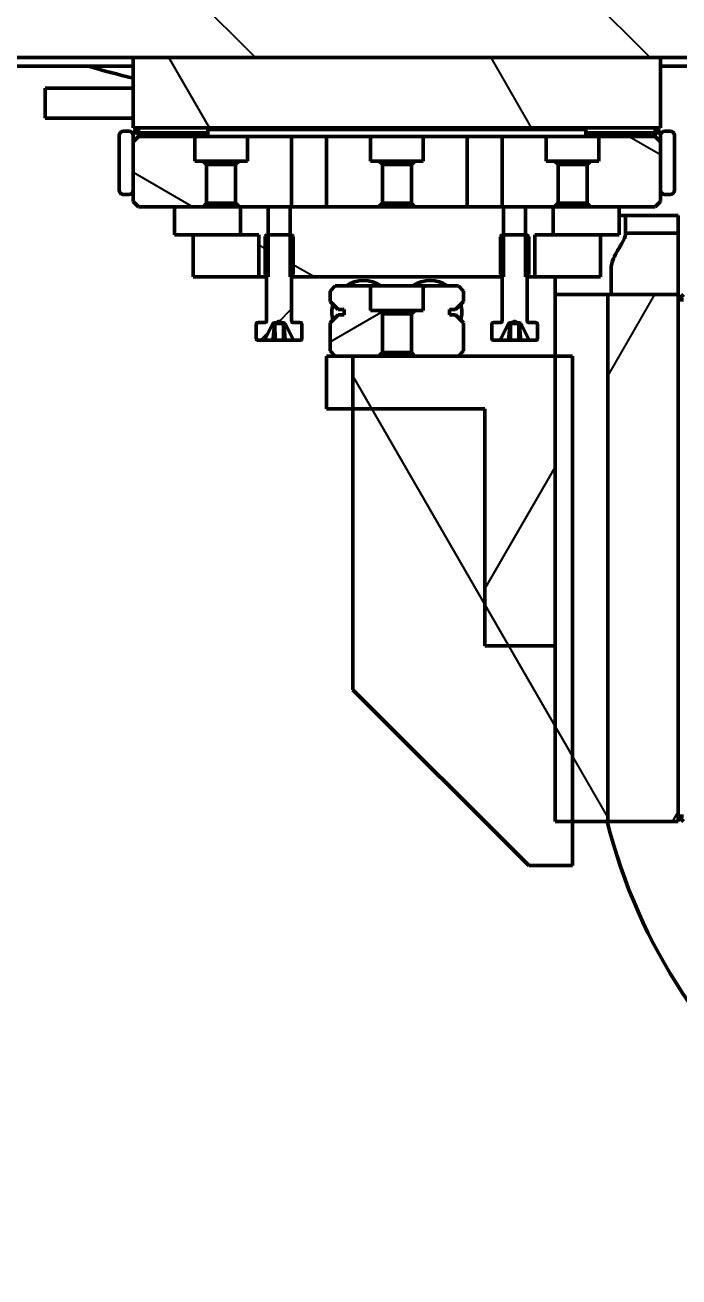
# Model space of a CAD drawing. Header units: millimetres. Extents: x 0 to 420, y 0 to 297.
# Drawn here: x 240.46 to 247.9, y 214.5 to 228.76 of the extents above; entities that cross this region are included whole.
import ezdxf

# ---------------------------------------------------------------- set-up
doc = ezdxf.new("R2010")
doc.units = ezdxf.units.MM
doc.header["$LTSCALE"] = 0.75
for name, color, linetype, lineweight in [('FD_Dimensions', 7, 'Continuous', 25), ('Hatching', 7, 'Continuous', 25), ('Visible', 7, 'Continuous', 50)]:
    doc.layers.add(name, color=color, linetype=linetype, lineweight=lineweight)
doc.styles.get("Standard").update_dxf_attribs({"font": 'arial.ttf'})
doc.dimstyles.new('Dim-ISO-25', dxfattribs={"dimtxt": 3.5, "dimasz": 3.5, "dimexe": 2.1, "dimexo": 2.1, "dimgap": 1.4, "dimtad": 1, "dimzin": 12, "dimdsep": 46, "dimtxsty": 'Standard', "dimcen": 0, "dimazin": 3, "dimtp": 0.1, "dimtm": 0.1, "dimtfac": 0.714286, "dimtmove": 0, "dimatfit": 3, "dimfxl": 1, "dimtzin": 12, "dimarcsym": 0})

# ---------------------------------------------------------------- blocks, each defined once
blk = doc.blocks.new('*D15')
at = {"layer": 'Defpoints', "color": 0, "transparency": 16777216}
for p in [(241.685687, 228.390976), (238.015724, 206.450976), (244.785687, 206.450976)]:
    blk.add_point(p, dxfattribs=at)
at = {"layer": 'FD_Dimensions', "color": 0, "lineweight": -2, "transparency": 16777216}
for p, q in [((239.585687, 228.390976), (235.915724, 228.390976)), ((238.015724, 224.890976), (238.015724, 209.950976)), ((242.685687, 206.450976), (235.915724, 206.450976))]:
    blk.add_line(p, q, dxfattribs=at)
at = {"layer": 'FD_Dimensions', "color": 0, "transparency": 16777216}
for points in [[(237.432391, 224.890976), (238.599057, 224.890976), (238.015724, 228.390976)], [(237.432391, 209.950976), (238.599057, 209.950976), (238.015724, 206.450976)]]:
    blk.add_solid(points, dxfattribs=at)
at = {"layer": 'FD_Dimensions', "color": 0, "transparency": 16777216, "insert": (234.828719, 217.420976), "char_height": 3.5, "attachment_point": 5, "rotation": 90}
blk.add_mtext('109.7', dxfattribs=at)

msp = doc.modelspace()

# ---------------------------------------------------------------- hatches: boundary and pattern name
at = {"layer": 'Hatching'}
h = msp.add_hatch(dxfattribs=at)
h.set_pattern_fill('ANSI31', color=256, angle=90, style=0)
h.paths.add_polyline_path([(262.2857, 229.091), (260.6857, 229.091), (260.6857, 228.291), (262.2857, 228.291)], flags=0)
h.paths.add_polyline_path([(259.8857, 229.091), (259.2857, 229.091), (259.2857, 228.291), (259.8857, 228.291)], flags=0)
h.paths.add_polyline_path([(251.2857, 229.091), (237.0857, 229.091), (237.0857, 228.391), (241.6857, 228.391), (247.6857, 228.391), (250.2857, 228.391), (250.2857, 228.291), (251.2857, 228.291)], flags=0)
h = msp.add_hatch(dxfattribs=at)
h.set_pattern_fill('ANSI31', color=256, angle=75, style=0)
h.paths.add_polyline_path([(241.6857, 227.591), (247.6857, 227.591), (247.6857, 228.391), (241.6857, 228.391)], flags=0)
h = msp.add_hatch(dxfattribs=at)
h.set_pattern_fill('ANSI31', color=256, angle=105, style=0)
h.paths.add_polyline_path([(246.3856, 227.2111), (246.3856, 227.4911), (245.8856, 227.4911), (245.8856, 226.6911), (245.9006, 226.6911), (246.1506, 226.6911), (246.4656, 226.6911), (246.4806, 226.6911), (246.5206, 226.7311), (246.5206, 227.1711), (246.4806, 227.2111)], flags=0)
h.paths.add_polyline_path([(246.9856, 227.4911), (246.9856, 227.2111), (246.8906, 227.2111), (246.8506, 227.1711), (246.8506, 226.7311), (246.8906, 226.6911), (247.6256, 226.6911), (247.6856, 226.7511), (247.6856, 227.4311), (247.6256, 227.4911)], flags=0)
h.paths.add_polyline_path([(242.3856, 227.2111), (242.3856, 227.4911), (241.7456, 227.4911), (241.6856, 227.4311), (241.6856, 226.7511), (241.7456, 226.6911), (242.4806, 226.6911), (242.5206, 226.7311), (242.5206, 227.1711), (242.4806, 227.2111)], flags=0)
h.paths.add_polyline_path([(242.9856, 227.4911), (242.9856, 227.2111), (242.8906, 227.2111), (242.8506, 227.1711), (242.8506, 226.7311), (242.8906, 226.6911), (242.9056, 226.6911), (243.2206, 226.6911), (243.4706, 226.6911), (243.4856, 226.6911), (243.4856, 227.4911)], flags=0)
h.paths.add_polyline_path([(244.3856, 227.2111), (244.3856, 227.4911), (243.8856, 227.4911), (243.8856, 226.6911), (244.4806, 226.6911), (244.5206, 226.7311), (244.5206, 227.1711), (244.4806, 227.2111)], flags=0)
h.paths.add_polyline_path([(244.9856, 227.4911), (244.9856, 227.2111), (244.8906, 227.2111), (244.8506, 227.1711), (244.8506, 226.7311), (244.8906, 226.6911), (245.4856, 226.6911), (245.4856, 227.4911)], flags=0)
h = msp.add_hatch(dxfattribs=at)
h.set_pattern_fill('ANSI31', color=256, angle=105, style=0)
h.paths.add_polyline_path([(243.2206, 225.8911), (243.2206, 226.3711), (243.2206, 226.6911), (242.9056, 226.6911), (242.9056, 226.3711), (243.1156, 226.3711), (243.1156, 225.8911), (243.2026, 225.8911)], flags=0)
h.paths.add_polyline_path([(246.1506, 226.6911), (246.1506, 226.3711), (246.1506, 225.8911), (246.1686, 225.8911), (246.2556, 225.8911), (246.2556, 226.3711), (246.4656, 226.3711), (246.4656, 226.6911)], flags=0)
h.paths.add_polyline_path([(245.9006, 225.8911), (245.9006, 226.3711), (245.9006, 226.6911), (245.8856, 226.6911), (245.4856, 226.6911), (244.8906, 226.6911), (244.4806, 226.6911), (243.8856, 226.6911), (243.4856, 226.6911), (243.4706, 226.6911), (243.4706, 226.3711), (243.4706, 225.8911), (243.4886, 225.8911), (245.8826, 225.8911)], flags=0)
h = msp.add_hatch(dxfattribs=at)
h.set_pattern_fill('ANSI31', color=256, angle=75, style=0)
h.paths.add_polyline_path([(247.2856, 226.5911), (247.2856, 226.3911), (247.8856, 226.3911), (247.8856, 226.5911)], flags=0)
h.paths.add_polyline_path([(244.1856, 224.9911), (244.1856, 224.3911), (244.1856, 221.1911), (246.1856, 219.1911), (246.6856, 219.1911), (246.6856, 219.6911), (246.6856, 224.9911), (246.4856, 224.9911), (245.3856, 224.9911), (244.8906, 224.9911), (244.4806, 224.9911)], flags=0)
h = msp.add_hatch(dxfattribs=at)
h.set_pattern_fill('ANSI31', color=256, style=0)
edge = h.paths.add_edge_path(flags=0)
edge.add_spline(control_points=[(243.2754, 225.3614), (243.2988, 225.369), (243.3205, 225.3761), (243.3337, 225.3804), (243.341, 225.3827), (243.344, 225.3837), (243.3451, 225.384), (243.3454, 225.3842), (243.3456, 225.3842), (243.3457, 225.3842), (243.346, 225.3841), (243.3469, 225.3838), (243.3495, 225.3829), (243.3574, 225.3804), (243.381, 225.3727), (243.4157, 225.3614)], knot_values=[0.0000007, 0.0000007, 0.0000007, 0.0000483, 0.0001241, 0.0003459, 0.0010085, 0.0029945, 0.0089115, 0.0250583, 0.0488937, 0.0644383, 0.0711095, 0.0735396, 0.0743745, 0.0746558, 0.0747493, 0.0747493, 0.0747493], weights=[1.0139952, 1.5191609, 2.8261803, 5.9699868, 15.256878, 42.5722909, 119.6276612, 297.7281556, 437.3835121, 308.7425036, 138.2365471, 51.1650871, 17.6787937, 5.9661091, 2.0044382, 1.0139473], degree=2, periodic=0)
edge.add_line((243.4157, 225.3614), (243.5106, 225.1711))
edge.add_line((243.5106, 225.1711), (243.5856, 225.1711))
edge.add_spline(control_points=[(243.5856, 225.1711), (243.588, 225.1711), (243.5909, 225.1717), (243.5955, 225.1736), (243.598, 225.1752), (243.6014, 225.1787), (243.6031, 225.1812), (243.605, 225.1857), (243.6056, 225.1886), (243.6056, 225.1911)], knot_values=[-0.0148096, -0.0148096, -0.0148096, -0.0148096, -0.0111072, -0.0111072, -0.0074048, -0.0074048, -0.0037024, -0.0037024, 0, 0, 0, 0], degree=3, periodic=0)
edge.add_line((243.6056, 225.1911), (243.6056, 225.3511))
edge.add_spline(control_points=[(243.6056, 225.3511), (243.6056, 225.3536), (243.605, 225.3565), (243.6031, 225.361), (243.6014, 225.3635), (243.598, 225.367), (243.5955, 225.3686), (243.5909, 225.3705), (243.588, 225.3711), (243.5856, 225.3711)], knot_values=[0, 0, 0, 0, 0.0037024, 0.0037024, 0.0074048, 0.0074048, 0.0111072, 0.0111072, 0.0148096, 0.0148096, 0.0148096, 0.0148096], degree=3, periodic=0)
edge.add_line((243.5856, 225.3711), (243.5086, 225.3711))
edge.add_spline(control_points=[(243.5086, 225.3711), (243.5061, 225.3711), (243.5032, 225.3717), (243.4986, 225.3736), (243.4962, 225.3752), (243.4927, 225.3787), (243.491, 225.3812), (243.4891, 225.3857), (243.4886, 225.3886), (243.4886, 225.3911)], knot_values=[0.0148124, 0.0148124, 0.0148124, 0.0148124, 0.018512, 0.018512, 0.0222144, 0.0222144, 0.0259168, 0.0259168, 0.0296193, 0.0296193, 0.0296193, 0.0296193], degree=3, periodic=0)
edge.add_line((243.4886, 225.3911), (243.4886, 225.8911))
edge.add_line((243.4886, 225.8911), (243.5056, 225.9206))
edge.add_line((243.5056, 225.9206), (243.5056, 226.3511))
edge.add_line((243.5056, 226.3511), (243.4856, 226.3711))
edge.add_line((243.4856, 226.3711), (243.4706, 226.3711))
edge.add_line((243.4706, 226.3711), (243.2206, 226.3711))
edge.add_line((243.2206, 226.3711), (243.2056, 226.3711))
edge.add_line((243.2056, 226.3711), (243.1856, 226.3511))
edge.add_line((243.1856, 226.3511), (243.1856, 225.9206))
edge.add_line((243.1856, 225.9206), (243.2026, 225.8911))
edge.add_line((243.2026, 225.8911), (243.2026, 225.3911))
edge.add_spline(control_points=[(243.2026, 225.3911), (243.2026, 225.3886), (243.202, 225.3857), (243.2001, 225.3812), (243.1984, 225.3787), (243.195, 225.3752), (243.1925, 225.3736), (243.1879, 225.3717), (243.185, 225.3711), (243.1826, 225.3711)], knot_values=[0.0296193, 0.0296193, 0.0296193, 0.0296193, 0.0333217, 0.0333217, 0.0370241, 0.0370241, 0.0407265, 0.0407265, 0.0444261, 0.0444261, 0.0444261, 0.0444261], degree=3, periodic=0)
edge.add_line((243.1826, 225.3711), (243.1056, 225.3711))
edge.add_spline(control_points=[(243.1056, 225.3711), (243.1031, 225.3711), (243.1002, 225.3705), (243.0956, 225.3686), (243.0932, 225.367), (243.0897, 225.3635), (243.088, 225.361), (243.0861, 225.3565), (243.0856, 225.3536), (243.0856, 225.3511)], knot_values=[-0.0148096, -0.0148096, -0.0148096, -0.0148096, -0.0111072, -0.0111072, -0.0074048, -0.0074048, -0.0037024, -0.0037024, 0, 0, 0, 0], degree=3, periodic=0)
edge.add_line((243.0856, 225.3511), (243.0856, 225.1911))
edge.add_spline(control_points=[(243.0856, 225.1911), (243.0856, 225.1886), (243.0861, 225.1857), (243.088, 225.1812), (243.0897, 225.1787), (243.0932, 225.1752), (243.0956, 225.1736), (243.1002, 225.1717), (243.1031, 225.1711), (243.1056, 225.1711)], knot_values=[0, 0, 0, 0, 0.0037024, 0.0037024, 0.0074048, 0.0074048, 0.0111072, 0.0111072, 0.0148096, 0.0148096, 0.0148096, 0.0148096], degree=3, periodic=0)
edge.add_line((243.1056, 225.1711), (243.1805, 225.1711))
edge.add_line((243.1805, 225.1711), (243.2754, 225.3614))
h = msp.add_hatch(dxfattribs=at)
h.set_pattern_fill('ANSI31', color=256, angle=105, style=0)
edge = h.paths.add_edge_path(flags=0)
edge.add_spline(control_points=[(245.9554, 225.3614), (245.9788, 225.369), (246.0005, 225.3761), (246.0137, 225.3804), (246.021, 225.3827), (246.024, 225.3837), (246.0251, 225.384), (246.0254, 225.3842), (246.0256, 225.3842), (246.0257, 225.3842), (246.026, 225.3841), (246.0269, 225.3838), (246.0295, 225.3829), (246.0374, 225.3804), (246.061, 225.3727), (246.0957, 225.3614)], knot_values=[0.0000007, 0.0000007, 0.0000007, 0.0000483, 0.0001241, 0.0003459, 0.0010085, 0.0029945, 0.0089115, 0.0250583, 0.0488937, 0.0644383, 0.0711095, 0.0735396, 0.0743745, 0.0746558, 0.0747493, 0.0747493, 0.0747493], weights=[1.0139952, 1.5191609, 2.8261803, 5.9699868, 15.256878, 42.5722909, 119.6276612, 297.7281556, 437.3835121, 308.7425036, 138.2365471, 51.1650871, 17.6787937, 5.9661091, 2.0044382, 1.0139473], degree=2, periodic=0)
edge.add_line((246.0957, 225.3614), (246.1906, 225.1711))
edge.add_line((246.1906, 225.1711), (246.2656, 225.1711))
edge.add_spline(control_points=[(246.2656, 225.1711), (246.268, 225.1711), (246.2709, 225.1717), (246.2755, 225.1736), (246.278, 225.1752), (246.2814, 225.1787), (246.2831, 225.1812), (246.285, 225.1857), (246.2856, 225.1886), (246.2856, 225.1911)], knot_values=[-0.0148096, -0.0148096, -0.0148096, -0.0148096, -0.0111072, -0.0111072, -0.0074048, -0.0074048, -0.0037024, -0.0037024, 0, 0, 0, 0], degree=3, periodic=0)
edge.add_line((246.2856, 225.1911), (246.2856, 225.3511))
edge.add_spline(control_points=[(246.2856, 225.3511), (246.2856, 225.3536), (246.285, 225.3565), (246.2831, 225.361), (246.2814, 225.3635), (246.278, 225.367), (246.2755, 225.3686), (246.2709, 225.3705), (246.268, 225.3711), (246.2656, 225.3711)], knot_values=[0, 0, 0, 0, 0.0037024, 0.0037024, 0.0074048, 0.0074048, 0.0111072, 0.0111072, 0.0148096, 0.0148096, 0.0148096, 0.0148096], degree=3, periodic=0)
edge.add_line((246.2656, 225.3711), (246.1886, 225.3711))
edge.add_spline(control_points=[(246.1886, 225.3711), (246.1861, 225.3711), (246.1832, 225.3717), (246.1786, 225.3736), (246.1762, 225.3752), (246.1727, 225.3787), (246.171, 225.3812), (246.1691, 225.3857), (246.1686, 225.3886), (246.1686, 225.3911)], knot_values=[0.0148124, 0.0148124, 0.0148124, 0.0148124, 0.018512, 0.018512, 0.0222144, 0.0222144, 0.0259168, 0.0259168, 0.0296193, 0.0296193, 0.0296193, 0.0296193], degree=3, periodic=0)
edge.add_line((246.1686, 225.3911), (246.1686, 225.8911))
edge.add_line((246.1686, 225.8911), (246.1856, 225.9206))
edge.add_line((246.1856, 225.9206), (246.1856, 226.3511))
edge.add_line((246.1856, 226.3511), (246.1656, 226.3711))
edge.add_line((246.1656, 226.3711), (246.1506, 226.3711))
edge.add_line((246.1506, 226.3711), (245.9006, 226.3711))
edge.add_line((245.9006, 226.3711), (245.8856, 226.3711))
edge.add_line((245.8856, 226.3711), (245.8656, 226.3511))
edge.add_line((245.8656, 226.3511), (245.8656, 225.9206))
edge.add_line((245.8656, 225.9206), (245.8826, 225.8911))
edge.add_line((245.8826, 225.8911), (245.8826, 225.3911))
edge.add_spline(control_points=[(245.8826, 225.3911), (245.8826, 225.3886), (245.882, 225.3857), (245.8801, 225.3812), (245.8784, 225.3787), (245.875, 225.3752), (245.8725, 225.3736), (245.8679, 225.3717), (245.865, 225.3711), (245.8626, 225.3711)], knot_values=[0.0296193, 0.0296193, 0.0296193, 0.0296193, 0.0333217, 0.0333217, 0.0370241, 0.0370241, 0.0407265, 0.0407265, 0.0444261, 0.0444261, 0.0444261, 0.0444261], degree=3, periodic=0)
edge.add_line((245.8626, 225.3711), (245.7856, 225.3711))
edge.add_spline(control_points=[(245.7856, 225.3711), (245.7831, 225.3711), (245.7802, 225.3705), (245.7756, 225.3686), (245.7732, 225.367), (245.7697, 225.3635), (245.768, 225.361), (245.7661, 225.3565), (245.7656, 225.3536), (245.7656, 225.3511)], knot_values=[-0.0148096, -0.0148096, -0.0148096, -0.0148096, -0.0111072, -0.0111072, -0.0074048, -0.0074048, -0.0037024, -0.0037024, 0, 0, 0, 0], degree=3, periodic=0)
edge.add_line((245.7656, 225.3511), (245.7656, 225.1911))
edge.add_spline(control_points=[(245.7656, 225.1911), (245.7656, 225.1886), (245.7661, 225.1857), (245.768, 225.1812), (245.7697, 225.1787), (245.7732, 225.1752), (245.7756, 225.1736), (245.7802, 225.1717), (245.7831, 225.1711), (245.7856, 225.1711)], knot_values=[0, 0, 0, 0, 0.0037024, 0.0037024, 0.0074048, 0.0074048, 0.0111072, 0.0111072, 0.0148096, 0.0148096, 0.0148096, 0.0148096], degree=3, periodic=0)
edge.add_line((245.7856, 225.1711), (245.8605, 225.1711))
edge.add_line((245.8605, 225.1711), (245.9554, 225.3614))
h = msp.add_hatch(dxfattribs=at)
h.set_pattern_fill('ANSI31', color=256, angle=-15, style=0)
h.paths.add_polyline_path([(244.9856, 225.7911), (244.9856, 225.5111), (244.8906, 225.5111), (244.8506, 225.4711), (244.8506, 225.0311), (244.8906, 224.9911), (245.3856, 224.9911), (245.4456, 225.0511), (245.4456, 225.369), (245.3534, 225.4611), (245.2856, 225.4611), (245.2856, 225.5211), (245.3534, 225.5211), (245.4456, 225.6132), (245.4456, 225.7311), (245.3856, 225.7911)], flags=0)
h.paths.add_polyline_path([(244.3856, 225.5111), (244.3856, 225.7911), (243.9856, 225.7911), (243.9256, 225.7311), (243.9256, 225.6132), (244.0177, 225.5211), (244.0856, 225.5211), (244.0856, 225.4611), (244.0177, 225.4611), (243.9256, 225.369), (243.9256, 225.0511), (243.9856, 224.9911), (244.1856, 224.9911), (244.4806, 224.9911), (244.5206, 225.0311), (244.5206, 225.4711), (244.4806, 225.5111)], flags=0)
h = msp.add_hatch(dxfattribs=at)
h.set_pattern_fill('ANSI31', color=256, angle=75, style=0)
h.paths.add_polyline_path([(246.4856, 225.6911), (246.4856, 224.9911), (246.4856, 219.6911), (246.6856, 219.6911), (247.0856, 219.6911), (247.0856, 225.6911)], flags=0)
h = msp.add_hatch(dxfattribs=at)
h.set_pattern_fill('ANSI31', color=256, angle=15, style=0)
h.paths.add_polyline_path([(247.8856, 219.6911), (247.8856, 225.6911), (247.0856, 225.6911), (247.0856, 219.6911)], flags=0)
h = msp.add_hatch(dxfattribs=at)
h.set_pattern_fill('ANSI31', color=256, angle=15, style=0)
h.paths.add_polyline_path([(246.4856, 224.9911), (245.3856, 224.9911), (244.8906, 224.9911), (244.4806, 224.9911), (243.9856, 224.9911), (243.8856, 224.9911), (243.8856, 224.3911), (244.1856, 224.3911), (245.6856, 224.3911), (245.6856, 221.6911), (246.4856, 221.6911)], flags=0)

# ---------------------------------------------------------------- linework, layer by layer
at = {"layer": 'Visible', "extrusion": (1, -2e-16, 0)}
for p, q in [((237.0857, 228.391), (250.2857, 228.391)), ((247.6857, 228.391), (241.6857, 228.391)), ((241.6857, 228.391), (241.6857, 227.591)), ((247.6857, 227.591), (247.6857, 228.391)), ((241.6857, 228.291), (237.0857, 228.291)), ((249.4857, 228.291), (247.6857, 228.291)), ((240.6857, 227.701), (240.6857, 228.041)), ((240.6857, 228.041), (241.6857, 228.041)), ((240.6857, 227.701), (241.6857, 227.701)), ((241.5756, 227.5511), (241.6356, 227.5511)), ((241.6857, 227.531), (241.7457, 227.591)), ((241.6857, 227.591), (247.6857, 227.591)), ((241.6857, 227.4312), (241.6857, 227.531)), ((241.7457, 227.531), (241.6857, 227.531)), ((241.7457, 227.531), (241.7457, 227.591)), ((241.7457, 227.4911), (241.7457, 227.531)), ((242.5357, 227.531), (241.7457, 227.531)), ((242.5357, 227.571), (242.5357, 227.4911)), ((246.8357, 227.571), (242.5357, 227.571)), ((246.8357, 227.4911), (246.8357, 227.571)), ((247.6257, 227.531), (246.8357, 227.531)), ((247.6257, 227.591), (247.6257, 227.531)), ((247.6857, 227.531), (247.6257, 227.591)), ((247.6257, 227.531), (247.6857, 227.531)), ((247.6257, 227.491), (247.6257, 227.531)), ((247.6857, 227.5047), (247.6857, 227.531)), ((247.7956, 227.5511), (247.7356, 227.5511)), ((241.6856, 227.5011), (241.6856, 227.4311)), ((241.7456, 227.4911), (241.6856, 227.4311)), ((241.6856, 227.4311), (241.6856, 226.7511)), ((242.3856, 227.4911), (241.7456, 227.4911)), ((242.3856, 227.2111), (242.3856, 227.4911)), ((242.3856, 227.4911), (242.9856, 227.4911)), ((242.9856, 227.4911), (242.9856, 227.2111)), ((243.4856, 227.4911), (242.9856, 227.4911)), ((243.4856, 226.6911), (243.4856, 227.4911)), ((243.4856, 227.4911), (243.8856, 227.4911)), ((244.3856, 227.4911), (243.8856, 227.4911)), ((243.8856, 227.4911), (243.8856, 226.6911)), ((244.3856, 227.2111), (244.3856, 227.4911)), ((244.3856, 227.4911), (244.9856, 227.4911)), ((244.9856, 227.4911), (244.9856, 227.2111)), ((245.4856, 227.4911), (244.9856, 227.4911)), ((245.4856, 226.6911), (245.4856, 227.4911)), ((245.4856, 227.4911), (245.8856, 227.4911)), ((246.3856, 227.4911), (245.8856, 227.4911)), ((245.8856, 227.4911), (245.8856, 226.6911)), ((246.3856, 227.2111), (246.3856, 227.4911)), ((246.3856, 227.4911), (246.9856, 227.4911)), ((246.9856, 227.4911), (246.9856, 227.2111)), ((247.6256, 227.4911), (246.9856, 227.4911)), ((247.6856, 227.4311), (247.6256, 227.4911)), ((247.6856, 227.4311), (247.6856, 227.5011)), ((247.6856, 226.7511), (247.6856, 227.4311)), ((242.4806, 227.2111), (242.3856, 227.2111)), ((242.5206, 227.1711), (242.4806, 227.2111)), ((242.4806, 227.2111), (242.8906, 227.2111)), ((242.5206, 226.7311), (242.5206, 227.1711)), ((242.5206, 227.1711), (242.8506, 227.1711)), ((242.8906, 227.2111), (242.8506, 227.1711)), ((242.8506, 227.1711), (242.8506, 226.7311)), ((242.9856, 227.2111), (242.8906, 227.2111)), ((244.4806, 227.2111), (244.3856, 227.2111)), ((244.5206, 227.1711), (244.4806, 227.2111)), ((244.4806, 227.2111), (244.8906, 227.2111)), ((244.5206, 226.7311), (244.5206, 227.1711)), ((244.5206, 227.1711), (244.8506, 227.1711)), ((244.8906, 227.2111), (244.8506, 227.1711)), ((244.8506, 227.1711), (244.8506, 226.7311)), ((244.9856, 227.2111), (244.8906, 227.2111)), ((246.4806, 227.2111), (246.3856, 227.2111)), ((246.5206, 227.1711), (246.4806, 227.2111)), ((246.4806, 227.2111), (246.8906, 227.2111)), ((246.5206, 226.7311), (246.5206, 227.1711)), ((246.5206, 227.1711), (246.8506, 227.1711)), ((246.8906, 227.2111), (246.8506, 227.1711)), ((246.8506, 227.1711), (246.8506, 226.7311)), ((246.9856, 227.2111), (246.8906, 227.2111)), ((241.5756, 226.8311), (241.6356, 226.8311)), ((241.5757, 226.831), (241.6357, 226.831)), ((247.6856, 226.8508), (247.6857, 226.851)), ((247.6857, 226.851), (247.6856, 226.851)), ((247.6857, 226.851), (247.6857, 226.8775)), ((247.7956, 226.8311), (247.7356, 226.8311)), ((247.7957, 226.831), (247.7357, 226.831)), ((241.6856, 226.7511), (241.7456, 226.6911)), ((241.7456, 226.6911), (242.4806, 226.6911)), ((242.1564, 226.3711), (242.1564, 226.6911)), ((242.4806, 226.6911), (242.5206, 226.7311)), ((242.8906, 226.6911), (242.4806, 226.6911)), ((242.5206, 226.7311), (242.8506, 226.7311)), ((242.8506, 226.7311), (242.8906, 226.6911)), ((242.8906, 226.6911), (243.4856, 226.6911)), ((243.2206, 226.6911), (242.9056, 226.6911)), ((242.9056, 226.6911), (242.9056, 226.3711)), ((243.2206, 225.8911), (243.2206, 226.6911)), ((245.9006, 226.6911), (243.4706, 226.6911)), ((243.4706, 226.6911), (243.4706, 225.8911)), ((243.8856, 226.6911), (244.4806, 226.6911)), ((244.4806, 226.6911), (244.5206, 226.7311)), ((244.5206, 226.7311), (244.8506, 226.7311)), ((244.8506, 226.7311), (244.8906, 226.6911)), ((244.8906, 226.6911), (245.4856, 226.6911)), ((245.8856, 226.6911), (246.4806, 226.6911)), ((245.9006, 225.8911), (245.9006, 226.6911)), ((246.1506, 226.6911), (246.1506, 225.8911)), ((246.4656, 226.6911), (246.1506, 226.6911)), ((246.4656, 226.3711), (246.4656, 226.6911)), ((246.4806, 226.6911), (246.5206, 226.7311)), ((246.8906, 226.6911), (246.4806, 226.6911)), ((246.5206, 226.7311), (246.8506, 226.7311)), ((246.8506, 226.7311), (246.8906, 226.6911)), ((246.8906, 226.6911), (247.6256, 226.6911)), ((247.2147, 226.3711), (247.2147, 226.6911)), ((247.6256, 226.6911), (247.6856, 226.7511)), ((247.2856, 226.5911), (247.2147, 226.5911)), ((247.2856, 226.5911), (247.2856, 226.3911)), ((247.8856, 226.5911), (247.2856, 226.5911)), ((247.8856, 226.3911), (247.8856, 226.5911)), ((247.2856, 226.3911), (247.8856, 226.3911)), ((247.2856, 226.3911), (247.2856, 226.368)), ((247.8856, 225.9911), (247.8856, 226.3911)), ((242.1564, 226.3711), (242.2064, 226.3711)), ((242.6856, 226.3711), (242.2064, 226.3711)), ((242.367, 225.8911), (242.367, 226.3711)), ((242.9056, 226.3711), (242.6856, 226.3711)), ((242.9056, 226.3711), (243.1156, 226.3711)), ((243.1156, 226.3711), (243.1156, 225.8911)), ((243.2056, 226.3711), (243.1856, 226.3511)), ((243.1856, 226.3511), (243.1856, 225.9206)), ((243.4856, 226.3711), (243.2056, 226.3711)), ((243.5056, 226.3511), (243.4856, 226.3711)), ((243.5056, 225.9206), (243.5056, 226.3511)), ((245.8856, 226.3711), (245.8656, 226.3511)), ((245.8656, 226.3511), (245.8656, 225.9206)), ((246.1656, 226.3711), (245.8856, 226.3711)), ((246.1856, 226.3511), (246.1656, 226.3711)), ((246.1856, 225.9206), (246.1856, 226.3511)), ((246.2556, 225.8911), (246.2556, 226.3711)), ((246.2556, 226.3711), (246.4656, 226.3711)), ((246.6856, 226.3711), (246.4656, 226.3711)), ((247.1647, 226.3711), (246.6856, 226.3711)), ((247.0041, 225.8911), (247.0041, 226.3711)), ((247.2147, 226.3711), (247.1647, 226.3711)), ((247.1248, 225.6911), (247.1248, 225.9911)), ((247.8856, 225.6911), (247.8856, 225.9911)), ((242.417, 225.8911), (242.367, 225.8911)), ((242.6856, 225.8911), (242.417, 225.8911)), ((242.6856, 225.8911), (243.1156, 225.8911)), ((243.1156, 225.8911), (243.2206, 225.8911)), ((243.1856, 225.9206), (243.2026, 225.8911)), ((243.2026, 225.8911), (243.2026, 225.3911)), ((243.4706, 225.8911), (245.9006, 225.8911)), ((243.4886, 225.8911), (243.5056, 225.9206)), ((243.4886, 225.3911), (243.4886, 225.8911)), ((245.8656, 225.9206), (245.8826, 225.8911)), ((245.8826, 225.8911), (245.8826, 225.3911)), ((246.1506, 225.8911), (246.2556, 225.8911)), ((246.1686, 225.8911), (246.1856, 225.9206)), ((246.1686, 225.3911), (246.1686, 225.8911)), ((246.2556, 225.8911), (246.6856, 225.8911)), ((246.4856, 225.8911), (246.4856, 225.6911)), ((246.9541, 225.8911), (246.6856, 225.8911)), ((247.0041, 225.8911), (246.9541, 225.8911)), ((243.9856, 225.7911), (243.9256, 225.7311)), ((243.9256, 225.7311), (243.9256, 225.6132)), ((244.3856, 225.7911), (243.9856, 225.7911)), ((244.3856, 225.5111), (244.3856, 225.7911)), ((244.3856, 225.7911), (244.9856, 225.7911)), ((244.9856, 225.7911), (244.9856, 225.5111)), ((245.3856, 225.7911), (244.9856, 225.7911)), ((245.4456, 225.7311), (245.3856, 225.7911)), ((245.4456, 225.6132), (245.4456, 225.7311)), ((246.4856, 225.6911), (246.4856, 219.6911)), ((247.0856, 225.6911), (246.4856, 225.6911)), ((247.0856, 219.6911), (247.0856, 225.6911)), ((247.8856, 225.6911), (247.0856, 225.6911)), ((247.0856, 225.6911), (247.0856, 219.6911)), ((247.9456, 225.6911), (247.8856, 225.6311)), ((247.8856, 219.6911), (247.8856, 225.6911)), ((243.9256, 225.6132), (244.0177, 225.5211)), ((245.3534, 225.5211), (245.4456, 225.6132)), ((247.8856, 225.6311), (247.9456, 225.6311)), ((244.0177, 225.4611), (243.9256, 225.369)), ((244.0177, 225.5211), (244.0856, 225.5211)), ((244.0856, 225.4611), (244.0177, 225.4611)), ((244.0856, 225.5211), (244.0856, 225.4611)), ((244.4806, 225.5111), (244.3856, 225.5111)), ((244.5206, 225.4711), (244.4806, 225.5111)), ((244.4806, 225.5111), (244.8906, 225.5111)), ((244.5206, 225.0311), (244.5206, 225.4711)), ((244.5206, 225.4711), (244.8506, 225.4711)), ((244.8906, 225.5111), (244.8506, 225.4711)), ((244.8506, 225.4711), (244.8506, 225.0311)), ((244.9856, 225.5111), (244.8906, 225.5111)), ((245.2856, 225.4611), (245.2856, 225.5211)), ((245.2856, 225.5211), (245.3534, 225.5211)), ((245.3534, 225.4611), (245.2856, 225.4611)), ((245.4456, 225.369), (245.3534, 225.4611)), ((243.0856, 225.3511), (243.0856, 225.1911)), ((243.1826, 225.3711), (243.1056, 225.3711)), ((243.1805, 225.1711), (243.2754, 225.3614)), ((243.276, 225.3611), (243.1813, 225.1711)), ((243.2939, 225.3611), (243.2755, 225.3611)), ((243.2939, 225.3611), (243.2984, 225.3611)), ((243.3358, 225.3611), (243.2984, 225.3611)), ((243.2987, 225.3611), (243.3001, 225.1711)), ((243.3944, 225.3611), (243.3575, 225.3611)), ((243.3944, 225.3611), (243.3987, 225.3611)), ((243.4158, 225.3611), (243.3987, 225.3611)), ((243.4157, 225.3614), (243.5106, 225.1711)), ((243.5856, 225.3711), (243.5086, 225.3711)), ((243.6056, 225.1911), (243.6056, 225.3511)), ((243.9256, 225.369), (243.9256, 225.0511)), ((245.4456, 225.0511), (245.4456, 225.369)), ((245.7656, 225.3511), (245.7656, 225.1911)), ((245.8626, 225.3711), (245.7856, 225.3711)), ((245.8605, 225.1711), (245.9554, 225.3614)), ((245.956, 225.3611), (245.8613, 225.1711)), ((245.9739, 225.3611), (245.9555, 225.3611)), ((245.9739, 225.3611), (245.9784, 225.3611)), ((246.0158, 225.3611), (245.9784, 225.3611)), ((245.9787, 225.3611), (245.9801, 225.1711)), ((246.0744, 225.3611), (246.0375, 225.3611)), ((246.0744, 225.3611), (246.0787, 225.3611)), ((246.0958, 225.3611), (246.0787, 225.3611)), ((246.0957, 225.3614), (246.1906, 225.1711)), ((246.2656, 225.3711), (246.1886, 225.3711)), ((246.2856, 225.1911), (246.2856, 225.3511)), ((243.1056, 225.1711), (243.1805, 225.1711)), ((243.1813, 225.1711), (243.1805, 225.1711)), ((243.2769, 225.1711), (243.1813, 225.1711)), ((243.2986, 225.1711), (243.2769, 225.1711)), ((243.3001, 225.1711), (243.2986, 225.1711)), ((243.3946, 225.1711), (243.3001, 225.1711)), ((243.4157, 225.1711), (243.3946, 225.1711)), ((243.5106, 225.1711), (243.4157, 225.1711)), ((243.5106, 225.1711), (243.5856, 225.1711)), ((245.7856, 225.1711), (245.8605, 225.1711)), ((245.8613, 225.1711), (245.8605, 225.1711)), ((245.9569, 225.1711), (245.8613, 225.1711)), ((245.9786, 225.1711), (245.9569, 225.1711)), ((245.9801, 225.1711), (245.9786, 225.1711)), ((246.0746, 225.1711), (245.9801, 225.1711)), ((246.0957, 225.1711), (246.0746, 225.1711)), ((246.1906, 225.1711), (246.0957, 225.1711)), ((246.1906, 225.1711), (246.2656, 225.1711)), ((246.4856, 224.9911), (243.8856, 224.9911)), ((243.8856, 224.9911), (243.8856, 224.3911)), ((243.9256, 225.0511), (243.9856, 224.9911)), ((243.9856, 224.9911), (244.4806, 224.9911)), ((244.1856, 224.9911), (244.1856, 221.1911)), ((246.6856, 224.9911), (244.1856, 224.9911)), ((244.4806, 224.9911), (244.5206, 225.0311)), ((244.5206, 225.0311), (244.8506, 225.0311)), ((244.8506, 225.0311), (244.8906, 224.9911)), ((244.8906, 224.9911), (245.3856, 224.9911)), ((245.3856, 224.9911), (245.4456, 225.0511)), ((246.4856, 221.6911), (246.4856, 224.9911)), ((246.6856, 219.1911), (246.6856, 224.9911)), ((243.8856, 224.3911), (245.6856, 224.3911)), ((245.6856, 224.3911), (245.6856, 221.6911)), ((245.6856, 221.6911), (246.4856, 221.6911)), ((244.1856, 221.1911), (246.1856, 219.1911)), ((246.4856, 219.6911), (247.0856, 219.6911)), ((247.0856, 219.6911), (247.8856, 219.6911)), ((247.9456, 219.6911), (247.8856, 219.7511)), ((247.9456, 219.7511), (247.8856, 219.7511)), ((246.1856, 219.1911), (246.6856, 219.1911))]:
    msp.add_line(p, q, dxfattribs=at)
at = {"layer": 'Visible', "extrusion": (0, -2e-16, -1)}
for centre, radius, start, end in [((-243.6034, 236.3884), 8.4529, 283.11277, 286.67288), ((-241.5756, 227.5011), 0.05, 0.0072, 90), ((-241.6356, 227.5011), 0.05, 90, 180), ((-241.6357, 227.501), 0.05, 135.78002, 180), ((-247.7356, 227.5011), 0.05, 0, 90), ((-247.7956, 227.5011), 0.05, 90, 179.9928), ((-247.7957, 227.501), 0.05, 135.78002, 179.9928), ((-241.5756, 226.8811), 0.05, 270, 359.9928), ((-241.5757, 226.881), 0.05, 270, 315.99476), ((-241.6356, 226.8811), 0.05, 180, 270), ((-241.6357, 226.881), 0.05, 184.1396, 270), ((-247.7356, 226.8811), 0.05, 270, 0), ((-247.7357, 226.881), 0.05, 270, 315.99476), ((-247.7956, 226.8811), 0.05, 180.0072, 270), ((-247.7957, 226.881), 0.05, 180.0072, 270), ((-244.3056, 225.4911), 0.36, 56.44269, 123.55731), ((-245.0656, 225.4911), 0.36, 56.44269, 123.55731), ((-244.3056, 225.4911), 0.36, 345.43101, 14.56899), ((-245.0656, 225.4911), 0.36, 165.43101, 194.56899), ((-253.2856, 221.2508), 6.3998, 269.99937, 345.89441)]:
    msp.add_arc(centre, radius, start, end, dxfattribs=at)
at = {"layer": 'Visible'}
msp.add_ellipse((247.8176, 225.9911), major_axis=(0.6928, 0), ratio=0.5773503, start_param=2.9650426, end_param=3.1415927, dxfattribs=at)
for points, knots in [([(241.5256, 227.1911), (241.5256, 227.2256), (241.5256, 227.259), (241.5256, 227.2914), (241.5256, 227.296), (241.5256, 227.3003), (241.5256, 227.3052), (241.5256, 227.345), (241.5256, 227.3801), (241.5256, 227.4103), (241.5256, 227.4368), (241.5256, 227.4577), (241.5256, 227.4731), (241.5256, 227.4753), (241.5256, 227.4775), (241.5256, 227.4793), (241.5256, 227.4938), (241.5256, 227.5011), (241.5256, 227.5011)], [0, 0, 0, 0, 0.109375, 0.109375, 0.109375, 0.125, 0.125, 0.125, 0.25, 0.25, 0.25, 0.359375, 0.359375, 0.359375, 0.375, 0.375, 0.375, 0.5, 0.5, 0.5, 0.5]), ([(247.8456, 227.5011), (247.8456, 227.5011), (247.8456, 227.4956), (247.8456, 227.4845), (247.8456, 227.4829), (247.8456, 227.4813), (247.8456, 227.4793), (247.8456, 227.4636), (247.8456, 227.4405), (247.8456, 227.4103), (247.8456, 227.3839), (247.8456, 227.3538), (247.8456, 227.3199), (247.8456, 227.3151), (247.8456, 227.3098), (247.8456, 227.3052), (247.8456, 227.2686), (247.8456, 227.2306), (247.8456, 227.1911)], [0.5, 0.5, 0.5, 0.5, 0.609375, 0.609375, 0.609375, 0.625, 0.625, 0.625, 0.75, 0.75, 0.75, 0.859375, 0.859375, 0.859375, 0.875, 0.875, 0.875, 1, 1, 1, 1]), ([(247.8457, 227.501), (247.8457, 227.501), (247.8457, 227.4954), (247.8457, 227.4843), (247.8457, 227.4827), (247.8457, 227.4812), (247.8457, 227.4792), (247.8457, 227.4635), (247.8457, 227.4404), (247.8457, 227.4102), (247.8457, 227.3837), (247.8457, 227.3536), (247.8457, 227.3198), (247.8457, 227.315), (247.8457, 227.3097), (247.8457, 227.3051), (247.8457, 227.2685), (247.8457, 227.2304), (247.8457, 227.191)], [0.5, 0.5, 0.5, 0.5, 0.609375, 0.609375, 0.609375, 0.625, 0.625, 0.625, 0.75, 0.75, 0.75, 0.859375, 0.859375, 0.859375, 0.875, 0.875, 0.875, 1, 1, 1, 1]), ([(241.5256, 226.8811), (241.5256, 226.8811), (241.5256, 226.8867), (241.5256, 226.8978), (241.5256, 226.8994), (241.5256, 226.9009), (241.5256, 226.9029), (241.5256, 226.9186), (241.5256, 226.9417), (241.5256, 226.9719), (241.5256, 226.9983), (241.5256, 227.0285), (241.5256, 227.0623), (241.5256, 227.0671), (241.5256, 227.0724), (241.5256, 227.077), (241.5256, 227.1136), (241.5256, 227.1517), (241.5256, 227.1911)], [0.5, 0.5, 0.5, 0.5, 0.609375, 0.609375, 0.609375, 0.625, 0.625, 0.625, 0.75, 0.75, 0.75, 0.859375, 0.859375, 0.859375, 0.875, 0.875, 0.875, 1, 1, 1, 1]), ([(247.8456, 227.1911), (247.8456, 227.1566), (247.8456, 227.1232), (247.8456, 227.0908), (247.8456, 227.0862), (247.8456, 227.082), (247.8456, 227.077), (247.8456, 227.0373), (247.8456, 227.0021), (247.8456, 226.9719), (247.8456, 226.9455), (247.8456, 226.9245), (247.8456, 226.9091), (247.8456, 226.9069), (247.8456, 226.9047), (247.8456, 226.9029), (247.8456, 226.8884), (247.8456, 226.8811), (247.8456, 226.8811)], [0, 0, 0, 0, 0.109375, 0.109375, 0.109375, 0.125, 0.125, 0.125, 0.25, 0.25, 0.25, 0.359375, 0.359375, 0.359375, 0.375, 0.375, 0.375, 0.5, 0.5, 0.5, 0.5]), ([(247.8457, 227.191), (247.8457, 227.1565), (247.8457, 227.1231), (247.8457, 227.0907), (247.8457, 227.0861), (247.8457, 227.0818), (247.8457, 227.0769), (247.8457, 227.0371), (247.8457, 227.002), (247.8457, 226.9718), (247.8457, 226.9453), (247.8457, 226.9244), (247.8457, 226.909), (247.8457, 226.9068), (247.8457, 226.9046), (247.8457, 226.9027), (247.8457, 226.8882), (247.8457, 226.881), (247.8457, 226.881)], [0, 0, 0, 0, 0.109375, 0.109375, 0.109375, 0.125, 0.125, 0.125, 0.25, 0.25, 0.25, 0.359375, 0.359375, 0.359375, 0.375, 0.375, 0.375, 0.5, 0.5, 0.5, 0.5]), ([(247.1356, 226.0614), (247.1377, 226.0682), (247.14, 226.075), (247.1534, 226.1104), (247.1675, 226.1377), (247.2111, 226.2166), (247.2418, 226.2645), (247.2725, 226.3229), (247.281, 226.342), (247.2851, 226.3607), (247.2855, 226.3645), (247.2856, 226.368)], [0.03688345, 0.03688345, 0.03688345, 0.03688345, 0.04821006, 0.04821006, 0.09642011, 0.09642011, 0.19284023, 0.19284023, 0.24346496, 0.24346496, 0.25804842, 0.25804842, 0.25804842, 0.25804842]), ([(243.2026, 225.3911), (243.2026, 225.3886), (243.202, 225.3857), (243.2001, 225.3812), (243.1984, 225.3787), (243.195, 225.3752), (243.1925, 225.3736), (243.1879, 225.3717), (243.185, 225.3711), (243.1826, 225.3711)], [0.029619254, 0.029619254, 0.029619254, 0.029619254, 0.03332166, 0.03332166, 0.037024067, 0.037024067, 0.040726474, 0.040726474, 0.04442605, 0.04442605, 0.04442605, 0.04442605]), ([(243.5086, 225.3711), (243.5061, 225.3711), (243.5032, 225.3717), (243.4986, 225.3736), (243.4962, 225.3752), (243.4927, 225.3787), (243.491, 225.3812), (243.4891, 225.3857), (243.4886, 225.3886), (243.4886, 225.3911)], [0.014812437, 0.014812437, 0.014812437, 0.014812437, 0.018512034, 0.018512034, 0.022214441, 0.022214441, 0.025916848, 0.025916848, 0.029619254, 0.029619254, 0.029619254, 0.029619254]), ([(245.8826, 225.3911), (245.8826, 225.3886), (245.882, 225.3857), (245.8801, 225.3812), (245.8784, 225.3787), (245.875, 225.3752), (245.8725, 225.3736), (245.8679, 225.3717), (245.865, 225.3711), (245.8626, 225.3711)], [0.029619254, 0.029619254, 0.029619254, 0.029619254, 0.03332166, 0.03332166, 0.037024067, 0.037024067, 0.040726474, 0.040726474, 0.04442605, 0.04442605, 0.04442605, 0.04442605]), ([(246.1886, 225.3711), (246.1861, 225.3711), (246.1832, 225.3717), (246.1786, 225.3736), (246.1762, 225.3752), (246.1727, 225.3787), (246.171, 225.3812), (246.1691, 225.3857), (246.1686, 225.3886), (246.1686, 225.3911)], [0.014812437, 0.014812437, 0.014812437, 0.014812437, 0.018512034, 0.018512034, 0.022214441, 0.022214441, 0.025916848, 0.025916848, 0.029619254, 0.029619254, 0.029619254, 0.029619254]), ([(243.1056, 225.3711), (243.1031, 225.3711), (243.1002, 225.3705), (243.0956, 225.3686), (243.0932, 225.367), (243.0897, 225.3635), (243.088, 225.361), (243.0861, 225.3565), (243.0856, 225.3536), (243.0856, 225.3511)], [-0.014809626, -0.014809626, -0.014809626, -0.014809626, -0.01110722, -0.01110722, -0.007404813, -0.007404813, -0.003702406, -0.003702406, 0, 0, 0, 0]), ([(243.6056, 225.3511), (243.6056, 225.3536), (243.605, 225.3565), (243.6031, 225.361), (243.6014, 225.3635), (243.598, 225.367), (243.5955, 225.3686), (243.5909, 225.3705), (243.588, 225.3711), (243.5856, 225.3711)], [0, 0, 0, 0, 0.003702406, 0.003702406, 0.007404813, 0.007404813, 0.01110722, 0.01110722, 0.014809626, 0.014809626, 0.014809626, 0.014809626]), ([(245.7856, 225.3711), (245.7831, 225.3711), (245.7802, 225.3705), (245.7756, 225.3686), (245.7732, 225.367), (245.7697, 225.3635), (245.768, 225.361), (245.7661, 225.3565), (245.7656, 225.3536), (245.7656, 225.3511)], [-0.014809626, -0.014809626, -0.014809626, -0.014809626, -0.01110722, -0.01110722, -0.007404813, -0.007404813, -0.003702406, -0.003702406, 0, 0, 0, 0]), ([(246.2856, 225.3511), (246.2856, 225.3536), (246.285, 225.3565), (246.2831, 225.361), (246.2814, 225.3635), (246.278, 225.367), (246.2755, 225.3686), (246.2709, 225.3705), (246.268, 225.3711), (246.2656, 225.3711)], [0, 0, 0, 0, 0.003702406, 0.003702406, 0.007404813, 0.007404813, 0.01110722, 0.01110722, 0.014809626, 0.014809626, 0.014809626, 0.014809626]), ([(243.0856, 225.1911), (243.0856, 225.1886), (243.0861, 225.1857), (243.088, 225.1812), (243.0897, 225.1787), (243.0932, 225.1752), (243.0956, 225.1736), (243.1002, 225.1717), (243.1031, 225.1711), (243.1056, 225.1711)], [0, 0, 0, 0, 0.003702406, 0.003702406, 0.007404813, 0.007404813, 0.01110722, 0.01110722, 0.014809626, 0.014809626, 0.014809626, 0.014809626]), ([(243.5856, 225.1711), (243.588, 225.1711), (243.5909, 225.1717), (243.5955, 225.1736), (243.598, 225.1752), (243.6014, 225.1787), (243.6031, 225.1812), (243.605, 225.1857), (243.6056, 225.1886), (243.6056, 225.1911)], [-0.014809626, -0.014809626, -0.014809626, -0.014809626, -0.01110722, -0.01110722, -0.007404813, -0.007404813, -0.003702406, -0.003702406, 0, 0, 0, 0]), ([(245.7656, 225.1911), (245.7656, 225.1886), (245.7661, 225.1857), (245.768, 225.1812), (245.7697, 225.1787), (245.7732, 225.1752), (245.7756, 225.1736), (245.7802, 225.1717), (245.7831, 225.1711), (245.7856, 225.1711)], [0, 0, 0, 0, 0.003702406, 0.003702406, 0.007404813, 0.007404813, 0.01110722, 0.01110722, 0.014809626, 0.014809626, 0.014809626, 0.014809626]), ([(246.2656, 225.1711), (246.268, 225.1711), (246.2709, 225.1717), (246.2755, 225.1736), (246.278, 225.1752), (246.2814, 225.1787), (246.2831, 225.1812), (246.285, 225.1857), (246.2856, 225.1886), (246.2856, 225.1911)], [-0.014809626, -0.014809626, -0.014809626, -0.014809626, -0.01110722, -0.01110722, -0.007404813, -0.007404813, -0.003702406, -0.003702406, 0, 0, 0, 0])]:
    msp.add_open_spline(points, degree=3, knots=knots, dxfattribs=at)
for points in [[(243.2754, 225.3614), (243.2988, 225.369), (243.3205, 225.3761), (243.3337, 225.3804), (243.341, 225.3827), (243.344, 225.3837), (243.3451, 225.384), (243.3454, 225.3842), (243.3456, 225.3842), (243.3457, 225.3842), (243.346, 225.3841), (243.3469, 225.3838), (243.3495, 225.3829), (243.3574, 225.3804), (243.381, 225.3727), (243.4157, 225.3614)], [(245.9554, 225.3614), (245.9788, 225.369), (246.0005, 225.3761), (246.0137, 225.3804), (246.021, 225.3827), (246.024, 225.3837), (246.0251, 225.384), (246.0254, 225.3842), (246.0256, 225.3842), (246.0257, 225.3842), (246.026, 225.3841), (246.0269, 225.3838), (246.0295, 225.3829), (246.0374, 225.3804), (246.061, 225.3727), (246.0957, 225.3614)]]:
    msp.add_rational_spline(points, [1.01399524887, 1.51916085282, 2.8261803334, 5.96998681219, 15.2568780408, 42.5722908648, 119.627661187, 297.728155626, 437.38351211, 308.742503616, 138.23654709, 51.165087117, 17.6787937446, 5.96610909421, 2.00443822368, 1.01394733536], degree=2, knots=[0.00000066, 0.00000066, 0.00000066, 0.000048321, 0.000124131, 0.000345914, 0.001008495, 0.002994472, 0.008911525, 0.025058285, 0.048893746, 0.064438257, 0.071109526, 0.073539556, 0.074374549, 0.074655808, 0.074749259, 0.074749259, 0.074749259], dxfattribs=at)
for points, weights in [([(243.2755, 225.3611), (243.2755, 225.3615), (243.2754, 225.3614)], [10.8659418926, 10.9634660272, 10.9544128038]), ([(243.2939, 225.3611), (243.2861, 225.2793), (243.2769, 225.1711)], [1.03419906779, 1.03592150889, 1.02531163781]), ([(243.2984, 225.3611), (243.2985, 225.2793), (243.2986, 225.1711)], [1.03419906779, 1.03592150889, 1.02531163781]), ([(243.3358, 225.3611), (243.3466, 225.3617), (243.3575, 225.3611)], [10.8659418926, 11.0444217689, 10.8659418926]), ([(243.3944, 225.3611), (243.3945, 225.2793), (243.3946, 225.1711)], [1.03419906779, 1.03592150889, 1.02531163781]), ([(243.3987, 225.3611), (243.4065, 225.2793), (243.4157, 225.1711)], [1.03419906779, 1.03592150889, 1.02531163781]), ([(245.9555, 225.3611), (245.9555, 225.3615), (245.9554, 225.3614)], [10.8659418926, 10.9634660272, 10.9544128038]), ([(245.9739, 225.3611), (245.9661, 225.2793), (245.9569, 225.1711)], [1.03419906779, 1.03592150889, 1.02531163781]), ([(245.9784, 225.3611), (245.9785, 225.2793), (245.9786, 225.1711)], [1.03419906779, 1.03592150889, 1.02531163781]), ([(246.0158, 225.3611), (246.0266, 225.3617), (246.0375, 225.3611)], [10.8659418926, 11.0444217689, 10.8659418926]), ([(246.0744, 225.3611), (246.0745, 225.2793), (246.0746, 225.1711)], [1.03419906779, 1.03592150889, 1.02531163781]), ([(246.0787, 225.3611), (246.0865, 225.2793), (246.0957, 225.1711)], [1.03419906779, 1.03592150889, 1.02531163781])]:
    msp.add_rational_spline(points, weights, degree=2, dxfattribs=at)

# ---------------------------------------------------------------- dimensions: what is measured, and where the dimension line sits
at = {"layer": 'FD_Dimensions'}
dim = msp.add_linear_dim(base=(238.0157, 206.451), p1=(241.6857, 228.391), p2=(244.7857, 206.451), angle=270, dimstyle='Dim-ISO-25', override={"dimlfac": 5}, dxfattribs=at)
dim.commit()
dim.dimension.update_dxf_attribs({"geometry": '*D15', "text_midpoint": (234.8287, 217.421)})

doc.saveas('drawing.dxf')
